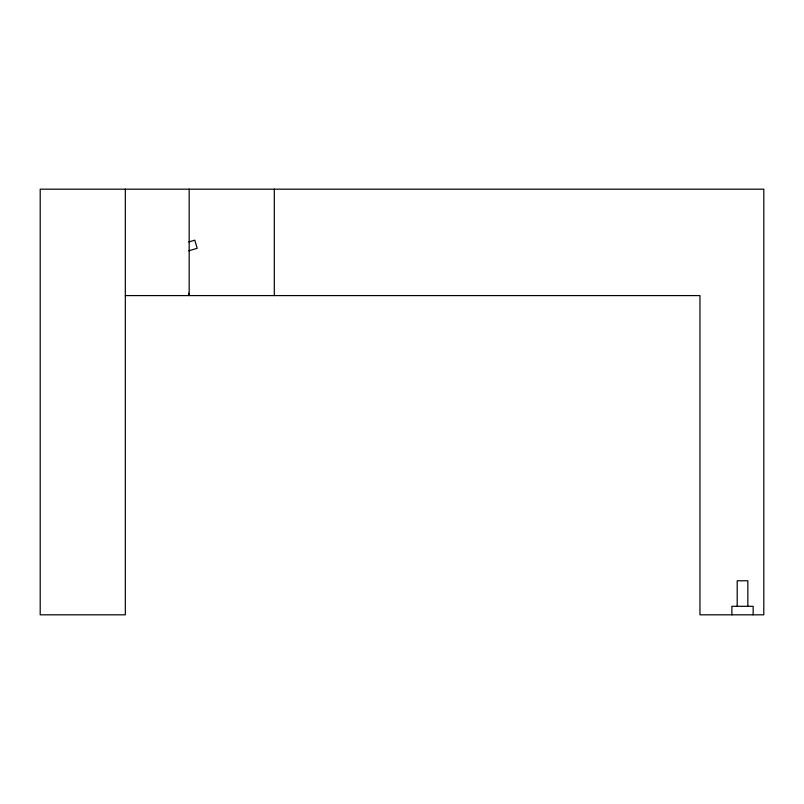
<?xml version="1.0" encoding="UTF-8"?>
<svg xmlns="http://www.w3.org/2000/svg" width="804" height="804" viewBox="0 0 804 804"><rect width="100%" height="100%" fill="white"/><g stroke="black" fill="none" stroke-linecap="round" stroke-linejoin="round"><path stroke-width="1.21" d="M188.769 241.954L194.769 240.155L197.211 248.295L188.809 250.798M125.334 295.591L699.952 295.591L699.952 614.819L763.8 614.819L763.8 189.181L40.2 189.181L40.2 614.819L125.334 614.819L125.334 189.181M188.458 293.199L189.181 295.591L189.181 189.181M753.157 614.819L753.157 606.306L731.881 606.306L731.881 614.819M747.841 606.306L747.841 580.769L737.198 580.769L737.198 606.306M274.305 189.181L274.305 295.591"/></g></svg>
